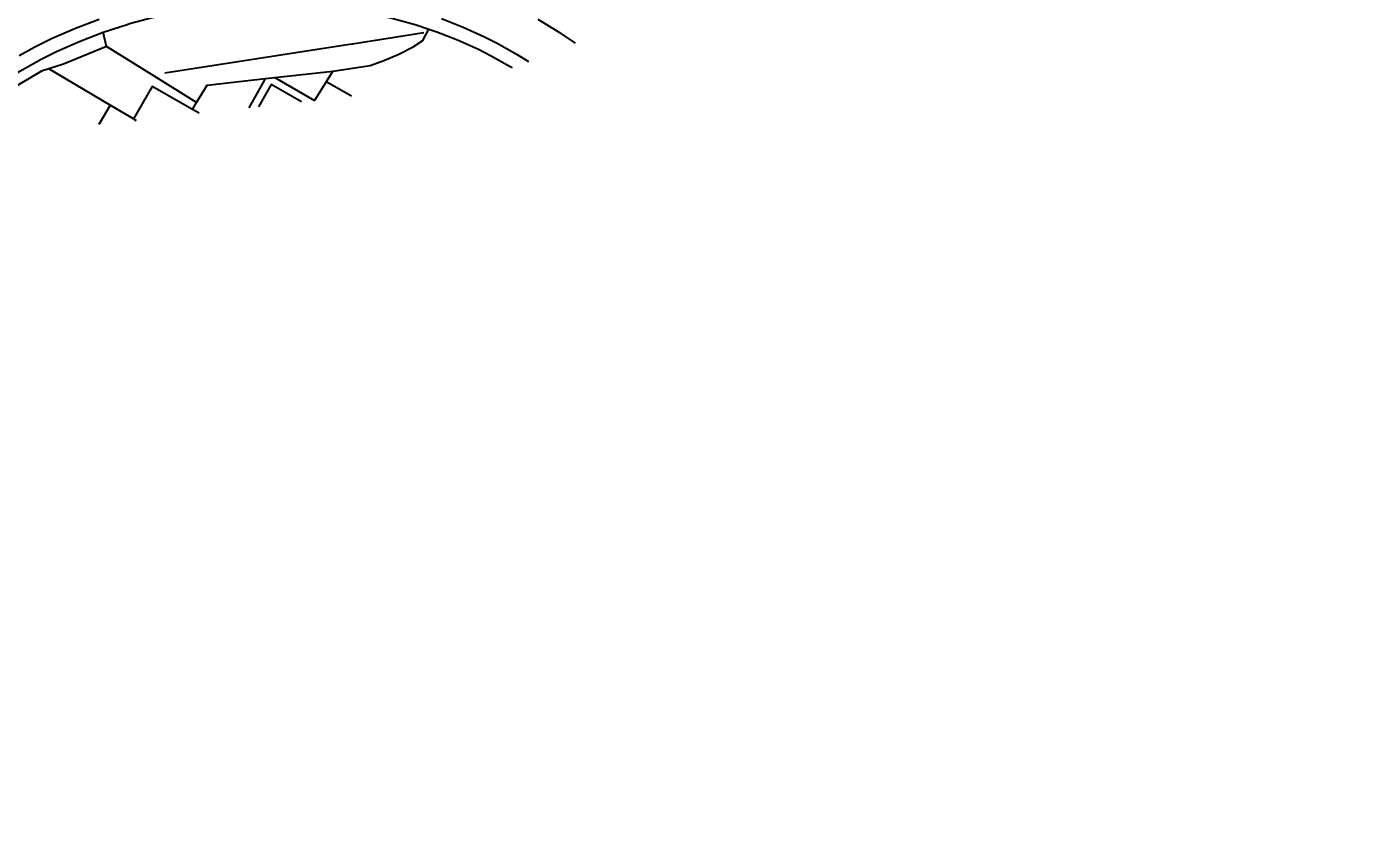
# Model space of a CAD drawing. Header units: millimetres. Extents: x 111502 to 977541, y 8702 to 1044108.
# Drawn here: x 489015.1 to 489188.5, y 238351 to 238453 of the extents above; entities that cross this region are included whole.
import ezdxf

# ---------------------------------------------------------------- set-up
doc = ezdxf.new("R2010")
doc.units = ezdxf.units.MM
doc.header["$LTSCALE"] = 0.25
doc.linetypes.add('DASHED2', pattern=[9.525, 6.35, -3.175])
doc.layers.add('E HVSS As Laid HV', color=10, linetype='Continuous')
doc.layers.add('X HVSS Site Background', color=8, linetype='Continuous')
doc.styles.add('Arial', font='arial.ttf')

# ---------------------------------------------------------------- blocks, each defined once
blk = doc.blocks.new('OS MAP 060722')
at = {"layer": 'X HVSS Site Background'}
for points in [[(270.6, -672.37), (273.36, -674.08), (273.57, -674.22), (275.39, -675.46)], [(203.54, -677.09), (205.56, -675.97), (207.81, -674.84), (210.8, -673.52), (213.87, -672.35)], [(258.13, -672.3), (260.92, -673.4), (263.67, -674.65), (265.33, -675.49), (267.91, -676.94), (269.36, -677.83)], [(214.41, -674.05), (217.48, -673.05), (217.79, -672.95), (220.91, -672.11), (224.07, -671.43), (227.26, -670.9), (230.47, -670.53), (231.34, -670.45), (233.24, -670.15), (236.21, -670.15), (239.14, -670.27), (239.98, -670.33), (243.08, -670.62), (246.06, -671.04), (248.77, -671.54), (248.98, -671.58), (251.89, -672.27), (254.74, -673.07), (256.49, -673.65)], [(191.66, -688.48), (193.78, -686.41), (195.94, -684.49), (198.4, -682.55), (200.97, -680.74), (203.63, -679.08), (206.38, -677.56), (208.44, -676.53), (211.4, -675.21), (214.41, -674.05)], [(214.83, -675.9), (214.41, -674.05)], [(222.37, -679.31), (246.25, -675.6), (246.62, -675.54), (255.85, -674.11)], [(244.09, -679.09), (248.92, -678.37), (250.67, -677.72), (252.62, -676.88), (254.46, -675.93), (255.72, -675.12), (256.49, -673.65)], [(256.49, -673.65), (257.51, -673.99), (260.21, -675.06), (262.89, -676.27), (264.48, -677.08), (267, -678.49), (267.27, -678.65)], [(214.83, -675.9), (209.26, -678.19), (207.35, -678.79)], [(226.46, -683.16), (220.71, -679.57), (214.83, -675.9)], [(207.35, -678.79), (206.42, -679.09), (203.66, -680.73), (201.33, -682.25)], [(215.28, -683.51), (207.35, -678.79)], [(236.6, -679.92), (244.09, -679.09)], [(244.09, -679.09), (243.22, -680.48)], [(225.94, -684.06), (220.74, -681.07), (218.32, -685.26)], [(226.46, -683.16), (227.82, -680.9), (235.37, -680.06)], [(233.25, -683.83), (235.23, -680.31), (235.37, -680.06)], [(240.05, -683.07), (236.1, -680.8), (234.47, -683.69)], [(235.37, -680.06), (236.6, -679.92)], [(236.6, -679.92), (236.6, -679.93), (241.73, -682.88)], [(243.22, -680.48), (241.73, -682.88)], [(246.48, -682.35), (243.22, -680.48)], [(241.73, -682.88), (241.73, -682.88)], [(215.28, -683.51), (214.81, -684.31), (213.84, -686)], [(218.32, -685.26), (216.76, -684.36), (215.28, -683.51)], [(225.94, -684.06), (226.46, -683.16)], [(226.79, -684.55), (225.94, -684.06)], [(218.32, -685.26), (218.66, -685.46)]]:
    blk.add_lwpolyline(points, dxfattribs=at)

msp = doc.modelspace()

# ---------------------------------------------------------------- linework, layer by layer
at = {"lineweight": 0}
msp.add_circle((488727.82, 239008.33), 11388.42, dxfattribs=at)

# ---------------------------------------------------------------- block references
at = {"layer": 'E HVSS As Laid HV', "linetype": 'DASHED2', "lineweight": 0}
msp.add_blockref('OS MAP 060722', (488810.58, 239126.31), dxfattribs=at)

# ---------------------------------------------------------------- texts
at = {"lineweight": 0, "insert": (489181.5, 238518.18), "char_height": 10, "attachment_point": 1, "rotation": 290.6841, "style": 'Arial'}
msp.add_mtext_dynamic_manual_height_columns('Flaxley Gate', width=218.8493, gutter_width=10, heights=[0], dxfattribs=at)

doc.saveas('drawing.dxf')
